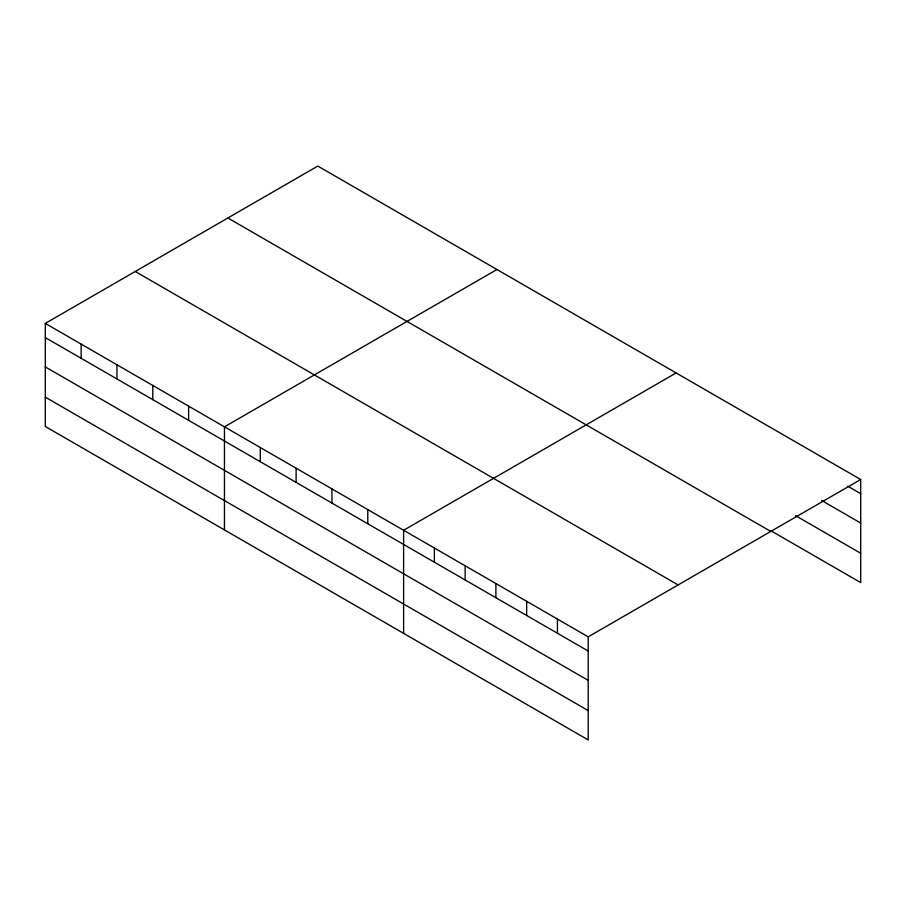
<?xml version="1.0" encoding="UTF-8"?>
<svg xmlns="http://www.w3.org/2000/svg" width="906" height="906" viewBox="0 0 906 906"><rect width="100%" height="100%" fill="white"/><g stroke="black" fill="none" stroke-linecap="round" stroke-linejoin="round"><path stroke-width="1.36" d="M45.3 323.408L588.198 636.839L588.198 739.93L45.3 426.488L45.3 323.408L317.802 166.07L860.7 479.512L860.7 582.592L770.78 530.678M496.964 269.501L224.45 426.839L224.45 529.931M676.114 372.944L403.612 530.27L403.612 633.362M588.198 636.839L860.7 479.512M847.688 486.171L860.7 493.691M821.651 500.486L860.7 523.022M795.627 515.684L860.7 553.26M227.882 217.995L770.768 531.426M135.232 271.483L678.118 584.925M45.3 337.587L588.198 651.018M45.3 366.919L588.198 680.361M45.3 397.156L588.198 710.587M557.428 619.081L557.428 633.26M526.669 601.312L526.669 615.491M495.899 583.555L495.899 597.733M465.14 565.797L465.14 579.976M434.37 548.028L434.37 562.207M367.779 509.58L367.779 523.759M331.947 488.9L331.947 503.079M296.115 468.209L296.115 482.388M260.282 447.519L260.282 461.698M188.629 406.148L188.629 420.327M152.797 385.458L152.797 399.648M116.965 364.778L116.965 378.957M81.132 344.087L81.132 358.266"/></g></svg>
